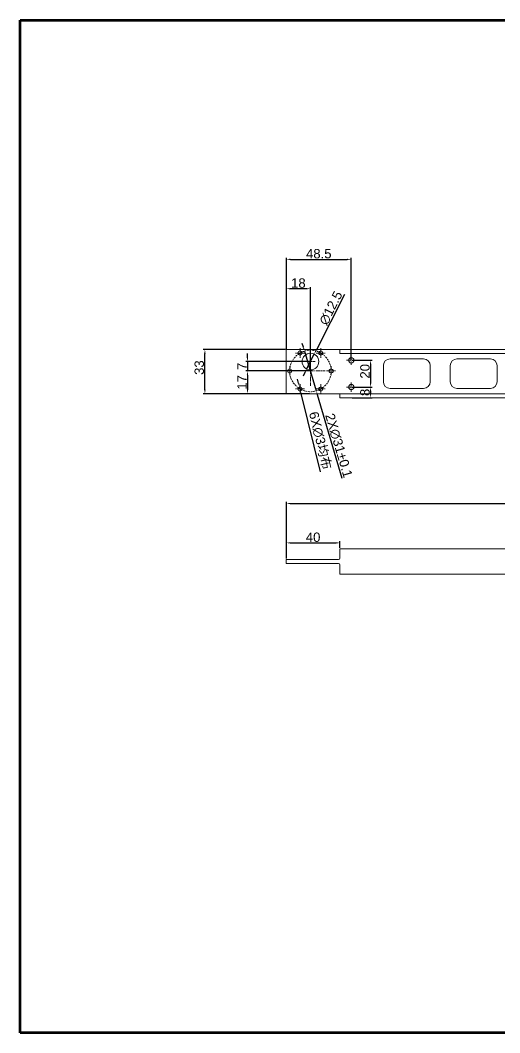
# Model space of a CAD drawing. Header units: millimetres. Extents: x 8228 to 14419, y 2533 to 3289.
# Drawn here: x 8228 to 8587, y 2533 to 3289 of the extents above; entities that cross this region are included whole.
import ezdxf

# ---------------------------------------------------------------- set-up
doc = ezdxf.new("R2010")
doc.units = ezdxf.units.MM
doc.linetypes.add('CENTER', pattern=[50.8, 31.75, -6.35, 6.35, -6.35])
doc.linetypes.add('DASHED', pattern=[19.05, 12.7, -6.35])
for name, color, linetype, lineweight in [('中心线', 1, 'CENTER', 5), ('标注', 3, 'Continuous', 5), ('线框', 7, 'Continuous', 60), ('虚线', 6, 'DASHED', 5)]:
    doc.layers.add(name, color=color, linetype=linetype, lineweight=lineweight)
doc.styles.get("Standard").update_dxf_attribs({"font": 'arial.ttf'})
doc.dimstyles.new('样式0-2', dxfattribs={"dimtxt": 2.5, "dimasz": 3, "dimexe": 1.25, "dimexo": 0.625, "dimtad": 1, "dimdsep": 46, "dimtxsty": 'Standard', "dimcen": 2.5, "dimazin": 0, "dimtfac": 1, "dimtmove": 0, "dimatfit": 3, "dimfxl": 1, "dimarcsym": 0})
doc.dimstyles.new('样式0-2$0', dxfattribs={"dimtxt": 2.5, "dimasz": 3, "dimexe": 1.25, "dimexo": 0.625, "dimtad": 1, "dimdsep": 46, "dimtxsty": 'Standard', "dimcen": 2.5, "dimazin": 0, "dimtfac": 1, "dimtmove": 0, "dimatfit": 3, "dimfxl": 1, "dimarcsym": 0})

# ---------------------------------------------------------------- blocks, each defined once
blk = doc.blocks.new('*D20')
at = {"layer": 'Defpoints', "color": 0, "ltscale": 0.1, "transparency": 16777216}
for p in [(8366.39, 3042.75), (8427.22, 3042.75), (8427.22, 3009.75)]:
    blk.add_point(p, dxfattribs=at)
at = {"layer": '标注', "color": 0, "lineweight": -2, "ltscale": 0.1, "transparency": 16777216}
for p, q in [((8426.59, 3042.75), (8365.14, 3042.75)), ((8366.39, 3012.75), (8366.39, 3039.75)), ((8426.59, 3009.75), (8365.14, 3009.75))]:
    blk.add_line(p, q, dxfattribs=at)
at = {"layer": '标注', "color": 0, "ltscale": 0.1, "transparency": 16777216}
for points in [[(8365.89, 3039.75), (8366.89, 3039.75), (8366.39, 3042.75)], [(8365.89, 3012.75), (8366.89, 3012.75), (8366.39, 3009.75)]]:
    blk.add_solid(points, dxfattribs=at)
at = {"layer": '标注', "color": 0, "ltscale": 0.1, "transparency": 16777216, "insert": (8362.19, 3029.28), "char_height": 7, "attachment_point": 5, "rotation": 90}
blk.add_mtext('33', dxfattribs=at)
blk = doc.blocks.new('*D21')
at = {"layer": 'Defpoints', "color": 0, "ltscale": 0.1, "transparency": 16777216}
for p in [(8445.22, 3026.75), (8398.15, 3009.75), (8445.22, 3009.75)]:
    blk.add_point(p, dxfattribs=at)
at = {"layer": '标注', "color": 0, "lineweight": -2, "ltscale": 0.1, "transparency": 16777216}
for p, q in [((8444.59, 3026.75), (8396.9, 3026.75)), ((8398.15, 3023.75), (8398.15, 3012.75)), ((8444.59, 3009.75), (8396.9, 3009.75))]:
    blk.add_line(p, q, dxfattribs=at)
at = {"layer": '标注', "color": 0, "ltscale": 0.1, "transparency": 16777216}
for points in [[(8397.65, 3023.75), (8398.65, 3023.75), (8398.15, 3026.75)], [(8397.65, 3012.75), (8398.65, 3012.75), (8398.15, 3009.75)]]:
    blk.add_solid(points, dxfattribs=at)
at = {"layer": '标注', "color": 0, "ltscale": 0.1, "transparency": 16777216, "insert": (8394.01, 3018.25), "char_height": 7, "attachment_point": 5, "rotation": 90}
blk.add_mtext('17', dxfattribs=at)
blk = doc.blocks.new('*D22')
at = {"layer": 'Defpoints', "color": 0, "ltscale": 0.1, "transparency": 16777216}
for p in [(8445.22, 3033.75), (8398.15, 3026.75), (8445.22, 3026.75)]:
    blk.add_point(p, dxfattribs=at)
at = {"layer": '标注', "color": 0, "lineweight": -2, "ltscale": 0.1, "transparency": 16777216}
for p, q in [((8398.15, 3036.75), (8398.15, 3039.75)), ((8444.59, 3033.75), (8396.9, 3033.75)), ((8398.15, 3033.75), (8398.15, 3026.75)), ((8444.59, 3026.75), (8396.9, 3026.75)), ((8398.15, 3023.75), (8398.15, 3020.75))]:
    blk.add_line(p, q, dxfattribs=at)
at = {"layer": '标注', "color": 0, "ltscale": 0.1, "transparency": 16777216}
for points in [[(8397.65, 3036.75), (8398.65, 3036.75), (8398.15, 3033.75)], [(8397.65, 3023.75), (8398.65, 3023.75), (8398.15, 3026.75)]]:
    blk.add_solid(points, dxfattribs=at)
at = {"layer": '标注', "color": 0, "ltscale": 0.1, "transparency": 16777216, "insert": (8394.03, 3030.25), "char_height": 7, "attachment_point": 5, "rotation": 90}
blk.add_mtext('7', dxfattribs=at)
blk = doc.blocks.new('*D23')
at = {"layer": 'Defpoints', "color": 0, "ltscale": 0.1, "transparency": 16777216}
for p in [(8427.22, 3088.17), (8427.22, 3042.75), (8445.22, 3026.75)]:
    blk.add_point(p, dxfattribs=at)
at = {"layer": '标注', "color": 0, "lineweight": -2, "ltscale": 0.1, "transparency": 16777216}
for p, q in [((8427.22, 3043.38), (8427.22, 3089.42)), ((8442.22, 3088.17), (8430.22, 3088.17)), ((8445.22, 3027.38), (8445.22, 3089.42))]:
    blk.add_line(p, q, dxfattribs=at)
at = {"layer": '标注', "color": 0, "ltscale": 0.1, "transparency": 16777216}
for points in [[(8430.22, 3088.67), (8430.22, 3087.67), (8427.22, 3088.17)], [(8442.22, 3088.67), (8442.22, 3087.67), (8445.22, 3088.17)]]:
    blk.add_solid(points, dxfattribs=at)
at = {"layer": '标注', "color": 0, "ltscale": 0.1, "transparency": 16777216, "insert": (8436.22, 3092.37), "char_height": 7, "attachment_point": 5}
blk.add_mtext('18', dxfattribs=at)
blk = doc.blocks.new('*D30')
at = {"layer": 'Defpoints', "color": 0, "ltscale": 0.1, "transparency": 16777216}
for p in [(8475.72, 3014.75), (8475.72, 3006.75), (8490.17, 3006.75)]:
    blk.add_point(p, dxfattribs=at)
at = {"layer": '标注', "color": 0, "lineweight": -2, "ltscale": 0.1, "transparency": 16777216}
for p, q in [((8476.34, 3014.75), (8491.42, 3014.75)), ((8490.17, 3011.75), (8490.17, 3009.75)), ((8476.34, 3006.75), (8491.42, 3006.75))]:
    blk.add_line(p, q, dxfattribs=at)
at = {"layer": '标注', "color": 0, "ltscale": 0.1, "transparency": 16777216}
for points in [[(8489.67, 3011.75), (8490.67, 3011.75), (8490.17, 3014.75)], [(8489.67, 3009.75), (8490.67, 3009.75), (8490.17, 3006.75)]]:
    blk.add_solid(points, dxfattribs=at)
at = {"layer": '标注', "color": 0, "ltscale": 0.1, "transparency": 16777216, "insert": (8485.97, 3010.75), "char_height": 7, "attachment_point": 5, "rotation": 90}
blk.add_mtext('8', dxfattribs=at)
blk = doc.blocks.new('*D31')
at = {"layer": 'Defpoints', "color": 0, "ltscale": 0.1, "transparency": 16777216}
for p in [(8475.72, 3110.11), (8427.22, 3042.75), (8475.72, 3034.75)]:
    blk.add_point(p, dxfattribs=at)
at = {"layer": '标注', "color": 0, "lineweight": -2, "ltscale": 0.1, "transparency": 16777216}
for p, q in [((8427.22, 3043.38), (8427.22, 3111.36)), ((8430.22, 3110.11), (8472.72, 3110.11)), ((8475.72, 3035.38), (8475.72, 3111.36))]:
    blk.add_line(p, q, dxfattribs=at)
at = {"layer": '标注', "color": 0, "ltscale": 0.1, "transparency": 16777216}
for points in [[(8430.22, 3110.61), (8430.22, 3109.61), (8427.22, 3110.11)], [(8472.72, 3110.61), (8472.72, 3109.61), (8475.72, 3110.11)]]:
    blk.add_solid(points, dxfattribs=at)
at = {"layer": '标注', "color": 0, "ltscale": 0.1, "transparency": 16777216, "insert": (8451.47, 3114.31), "char_height": 7, "attachment_point": 5}
blk.add_mtext('48.5', dxfattribs=at)
blk = doc.blocks.new('*D32')
at = {"layer": 'Defpoints', "color": 0, "ltscale": 0.1, "transparency": 16777216}
for p in [(8475.72, 3034.75), (8475.72, 3014.75), (8490.17, 3014.75)]:
    blk.add_point(p, dxfattribs=at)
at = {"layer": '标注', "color": 0, "lineweight": -2, "ltscale": 0.1, "transparency": 16777216}
for p, q in [((8476.34, 3034.75), (8491.42, 3034.75)), ((8490.17, 3031.75), (8490.17, 3017.75)), ((8476.34, 3014.75), (8491.42, 3014.75))]:
    blk.add_line(p, q, dxfattribs=at)
at = {"layer": '标注', "color": 0, "ltscale": 0.1, "transparency": 16777216}
for points in [[(8489.67, 3031.75), (8490.67, 3031.75), (8490.17, 3034.75)], [(8489.67, 3017.75), (8490.67, 3017.75), (8490.17, 3014.75)]]:
    blk.add_solid(points, dxfattribs=at)
at = {"layer": '标注', "color": 0, "ltscale": 0.1, "transparency": 16777216, "insert": (8485.97, 3026.53), "char_height": 7, "attachment_point": 5, "rotation": 90}
blk.add_mtext('20', dxfattribs=at)
blk = doc.blocks.new('*U33')
at = {"layer": '中心线', "ltscale": 0.02}
for p, q in [((-3.42, 0), (3.42, 0)), ((0, 3.5), (0, -3.5))]:
    blk.add_line(p, q, dxfattribs=at)
blk = doc.blocks.new('*U34')
at = {"layer": '虚线', "color": 0, "linetype": 'ByBlock', "lineweight": -2, "transparency": 16777216}
for p in [(17104.68, 6041.51), (17120.18, 6041.51), (17096.93, 6028.09), (17127.93, 6028.09), (17104.68, 6014.66), (17120.18, 6014.66)]:
    blk.add_blockref('*U33', p, dxfattribs=at)
blk = doc.blocks.new('*D37')
at = {"layer": 'Defpoints', "color": 0, "ltscale": 0.1, "transparency": 16777216}
for p in [(8467.22, 2898.4), (8467.22, 2894.05), (8427.22, 2886.05)]:
    blk.add_point(p, dxfattribs=at)
at = {"layer": '标注', "color": 0, "lineweight": -2, "ltscale": 0.1, "transparency": 16777216}
for p, q in [((8427.22, 2886.67), (8427.22, 2899.65)), ((8430.22, 2898.4), (8464.22, 2898.4)), ((8467.22, 2894.67), (8467.22, 2899.65))]:
    blk.add_line(p, q, dxfattribs=at)
at = {"layer": '标注', "color": 0, "ltscale": 0.1, "transparency": 16777216}
for points in [[(8430.22, 2898.9), (8430.22, 2897.9), (8427.22, 2898.4)], [(8464.22, 2898.9), (8464.22, 2897.9), (8467.22, 2898.4)]]:
    blk.add_solid(points, dxfattribs=at)
at = {"layer": '标注', "color": 0, "ltscale": 0.1, "transparency": 16777216, "insert": (8447.22, 2902.6), "char_height": 7, "attachment_point": 5}
blk.add_mtext('40', dxfattribs=at)
blk = doc.blocks.new('*D42')
at = {"layer": 'Defpoints', "color": 0, "ltscale": 0.1, "transparency": 16777216}
for p in [(8448.04, 3039.33), (8442.39, 3028.18)]:
    blk.add_point(p, dxfattribs=at)
at = {"layer": '标注', "color": 0, "lineweight": -2, "ltscale": 0.1, "transparency": 16777216}
for p, q in [((8470.57, 3083.84), (8449.39, 3042.01)), ((8442.39, 3028.18), (8448.04, 3039.33)), ((8441.04, 3025.5), (8439.68, 3022.83))]:
    blk.add_line(p, q, dxfattribs=at)
at = {"layer": '标注', "color": 0, "ltscale": 0.1, "transparency": 16777216}
for points in [[(8448.95, 3042.23), (8449.84, 3041.78), (8448.04, 3039.33)], [(8440.59, 3025.73), (8441.48, 3025.28), (8442.39, 3028.18)]]:
    blk.add_solid(points, dxfattribs=at)
at = {"layer": '标注', "color": 0, "ltscale": 0.1, "transparency": 16777216, "insert": (8460.53, 3073.73), "char_height": 7, "attachment_point": 5, "rotation": 63.14603}
blk.add_mtext('∅12.5', dxfattribs=at)
blk = doc.blocks.new('*D43')
at = {"layer": 'Defpoints', "color": 0, "ltscale": 0.1, "transparency": 16777216}
for p in [(8437.11, 3014.79), (8437.82, 3011.87)]:
    blk.add_point(p, dxfattribs=at)
at = {"layer": '标注', "color": 0, "lineweight": -2, "ltscale": 0.1, "transparency": 16777216}
for p, q in [((8436.39, 3017.7), (8435.67, 3020.61)), ((8437.11, 3014.79), (8437.82, 3011.87)), ((8452.69, 2951.51), (8438.54, 3008.96))]:
    blk.add_line(p, q, dxfattribs=at)
at = {"layer": '标注', "color": 0, "ltscale": 0.1, "transparency": 16777216}
for points in [[(8436.87, 3017.82), (8435.9, 3017.58), (8437.11, 3014.79)], [(8439.03, 3009.08), (8438.06, 3008.84), (8437.82, 3011.87)]]:
    blk.add_solid(points, dxfattribs=at)
at = {"layer": '标注', "color": 0, "ltscale": 0.1, "transparency": 16777216, "insert": (8452.33, 2974.75), "char_height": 7, "attachment_point": 5, "rotation": 283.8321}
blk.add_mtext('6X∅3{\\fSimSun|b0|i0|c134|p2;均布}', dxfattribs=at)
blk = doc.blocks.new('*D118')
at = {"layer": 'Defpoints', "color": 0, "ltscale": 0.1, "transparency": 16777216}
for p in [(8912.22, 2927.78), (8427.22, 2886.05), (8912.22, 2886.05)]:
    blk.add_point(p, dxfattribs=at)
at = {"layer": '标注', "color": 0, "lineweight": -2, "ltscale": 0.1, "transparency": 16777216}
for p, q in [((8427.22, 2886.67), (8427.22, 2929.03)), ((8430.22, 2927.78), (8909.22, 2927.78)), ((8912.22, 2886.67), (8912.22, 2929.03))]:
    blk.add_line(p, q, dxfattribs=at)
at = {"layer": '标注', "color": 0, "ltscale": 0.1, "transparency": 16777216}
for points in [[(8430.22, 2928.28), (8430.22, 2927.28), (8427.22, 2927.78)], [(8909.22, 2928.28), (8909.22, 2927.28), (8912.22, 2927.78)]]:
    blk.add_solid(points, dxfattribs=at)
at = {"layer": '标注', "color": 0, "ltscale": 0.1, "transparency": 16777216, "insert": (8669.72, 2931.98), "char_height": 7, "attachment_point": 5}
blk.add_mtext('485', dxfattribs=at)
blk = doc.blocks.new('*D163')
at = {"layer": 'Defpoints', "color": 0, "ltscale": 0.1, "transparency": 16777216}
for p in [(8440.81, 3041.61), (8449.63, 3011.9)]:
    blk.add_point(p, dxfattribs=at)
at = {"layer": '标注', "color": 0, "lineweight": -2, "ltscale": 0.1, "transparency": 16777216}
for p, q in [((8439.95, 3044.49), (8439.1, 3047.37)), ((8440.81, 3041.61), (8449.63, 3011.9)), ((8469.03, 2946.51), (8450.48, 3009.02))]:
    blk.add_line(p, q, dxfattribs=at)
at = {"layer": '标注', "color": 0, "ltscale": 0.1, "transparency": 16777216}
for points in [[(8440.43, 3044.63), (8439.47, 3044.35), (8440.81, 3041.61)], [(8450.96, 3009.16), (8450, 3008.88), (8449.63, 3011.9)]]:
    blk.add_solid(points, dxfattribs=at)
at = {"layer": '标注', "color": 0, "ltscale": 0.1, "transparency": 16777216, "insert": (8466.33, 2971.05), "char_height": 7, "attachment_point": 5, "rotation": 286.53087}
blk.add_mtext('2X∅31%%P0.1', dxfattribs=at)

msp = doc.modelspace()

# ---------------------------------------------------------------- linework, layer by layer
at = {"linetype": 'Continuous', "lineweight": 15, "ltscale": 0.1}
for p, q in [((8427.21531833, 3009.7543437), (8427.21531833, 3042.7543437)), ((8427.21531833, 3042.7543437), (8466.21531833, 3042.7543437)), ((8466.21531833, 3042.7543437), (8467.21531833, 3042.7543437)), ((8867.21531833, 3042.7543437), (8467.21531833, 3042.7543437)), ((8467.21531833, 3042.7543437), (8467.21531833, 3039.7543437)), ((8867.21531833, 3039.7543437), (8467.21531833, 3039.7543437)), ((8529.71531833, 3035.7543437), (8504.71531833, 3035.7543437)), ((8579.71531833, 3035.7543437), (8554.71531833, 3035.7543437)), ((8499.71531833, 3030.7543437), (8499.71531833, 3018.7543437)), ((8534.71531833, 3018.7543437), (8534.71531833, 3030.7543437)), ((8549.71531833, 3030.7543437), (8549.71531833, 3018.7543437)), ((8584.71531833, 3018.7543437), (8584.71531833, 3030.7543437)), ((8427.21531833, 3009.7543437), (8467.21531833, 3009.7543437)), ((8867.21531833, 3009.7543437), (8467.21531833, 3009.7543437)), ((8467.21531833, 3009.7543437), (8467.21531833, 3006.7543437)), ((8504.71531833, 3013.7543437), (8529.71531833, 3013.7543437)), ((8554.71531833, 3013.7543437), (8579.71531833, 3013.7543437)), ((8867.21531833, 3006.7543437), (8467.21531833, 3006.7543437)), ((8867.21531833, 2894.04692323), (8467.21531833, 2894.04692323)), ((8467.21531833, 2894.04692323), (8467.21531833, 2887.04692323)), ((8427.21531833, 2883.04692323), (8427.21531833, 2886.04692323)), ((8427.21531833, 2886.04692323), (8466.21531833, 2886.04692323)), ((8427.21531833, 2883.04692323), (8466.21531833, 2883.04692323)), ((8467.21531833, 2882.04692323), (8467.21531833, 2875.04692323)), ((8867.21531833, 2875.04692323), (8467.21531833, 2875.04692323))]:
    msp.add_line(p, q, dxfattribs=at)
for centre, radius in [((8437.46531833, 3040.17773746), 1.5), ((8445.21531833, 3033.7543437), 6.25), ((8452.96531833, 3040.17773746), 1.5), ((8475.71531833, 3034.7543437), 2), ((8429.71531833, 3026.7543437), 1.5), ((8460.71531833, 3026.7543437), 1.5), ((8475.71531833, 3014.7543437), 2), ((8437.46531833, 3013.33094994), 1.5), ((8452.96531833, 3013.33094994), 1.5)]:
    msp.add_circle(centre, radius, dxfattribs=at)
for centre, radius, start, end in [((8504.71531833, 3030.7543437), 5, 90, 180), ((8529.71531833, 3030.7543437), 5, 0, 90), ((8554.71531833, 3030.7543437), 5, 90, 180), ((8579.71531833, 3030.7543437), 5, 0, 90), ((8504.71531833, 3018.7543437), 5, 180, 270), ((8529.71531833, 3018.7543437), 5, 270, 0), ((8554.71531833, 3018.7543437), 5, 180, 270), ((8579.71531833, 3018.7543437), 5, 270, 0), ((8466.21531833, 2887.04692323), 1, 270, 0), ((8466.21531833, 2882.04692323), 1, 0, 90)]:
    msp.add_arc(centre, radius, start, end, dxfattribs=at)
at = {"layer": '中心线', "ltscale": 0.1}
for p, q in [((8441.79252117, 3033.7543437), (8448.63813514, 3033.7543437)), ((8445.21531833, 3037.93050153), (8445.21531833, 3015.57818587)), ((8445.21532815, 3037.25164523), (8445.21532815, 3030.25704216)), ((8472.29251134, 3034.7543437), (8479.13812532, 3034.7543437)), ((8475.71531833, 3038.25164523), (8475.71531833, 3031.25704216)), ((8434.27721913, 3026.7543437), (8456.15341752, 3026.7543437)), ((8475.71531833, 3018.25164523), (8475.71531833, 3011.25704216)), ((8472.29251134, 3014.7543437), (8479.13812532, 3014.7543437))]:
    msp.add_line(p, q, dxfattribs=at)
at = {"layer": '线框', "ltscale": 0.1}
for p, q in [((8228.39087534, 3288.63645796), (9297.59087534, 3288.63645796)), ((8228.39087534, 2532.63645796), (8228.39087534, 3288.63645796)), ((9297.59087534, 2532.63645796), (8228.39087534, 2532.63645796))]:
    msp.add_line(p, q, dxfattribs=at)
at = {"layer": '虚线', "ltscale": 0.1}
msp.add_circle((8445.21531833, 3026.7543437), 15.5, dxfattribs=at)

# ---------------------------------------------------------------- block references
msp.add_blockref('*U34', (-8667.21531833, -3001.33083075), dxfattribs=at)

# ---------------------------------------------------------------- dimensions: what is measured, and where the dimension line sits
at = {"layer": '标注', "ltscale": 0.1}
for base, p1, p2, override, picture, middle in [((8475.71531833, 3110.11437183), (8427.21531833, 3042.7543437), (8475.71531833, 3034.7543437), {"dimtxt": 7}, '*D31', (8451.46531833, 3110.11437183)), ((8427.21531833, 3088.16916936), (8445.21531833, 3026.7543437), (8427.21531833, 3042.7543437), {"dimtxt": 7, "dimdec": 7}, '*D23', (8436.21531833, 3088.16916936)), ((8912.21531833, 2927.7793998), (8427.21531833, 2886.04692323), (8912.21531833, 2886.04692323), {"dimtxt": 7}, '*D118', (8669.71531833, 2927.7793998)), ((8467.21531833, 2898.40075364), (8427.21531833, 2886.04692323), (8467.21531833, 2894.04692323), {"dimtxt": 7}, '*D37', (8447.21531833, 2898.40075364))]:
    dim = msp.add_linear_dim(base=base, p1=p1, p2=p2, dimstyle='样式0-2$0', override=override, dxfattribs=at)
    dim.commit()
    dim.dimension.update_dxf_attribs({"geometry": picture, "text_midpoint": middle, "dimtype": 160})
dim = msp.add_diameter_dim_2p(p1=(8442.39208014, 3028.17833921), p2=(8448.03855652, 3039.33034819), dimstyle='样式0-2', override={"dimtxt": 7, "dimdec": 7}, dxfattribs=at)
dim.commit()
dim.dimension.update_dxf_attribs({"geometry": '*D42', "text_midpoint": (8464.45119272, 3071.74593869), "dimtype": 163})
for p1, p2, text, override, picture, middle in [((8440.80507393, 3041.61367559), (8449.62556273, 3011.8950118), '2X<>%%P0.1', {"dimtxt": 7, "dimdec": 7, "dimpost": ''}, '*D163', (8462.12022357, 2969.7970473)), ((8437.10670205, 3014.78745066), (8437.82393461, 3011.87444921), '6X<>{\\fSimSun|b0|i0|c134|p2;均布}', {"dimtxt": 7, "dimdec": 7}, '*D43', (8447.27118951, 2973.50493179))]:
    dim = msp.add_diameter_dim_2p(p1=p1, p2=p2, text=text, dimstyle='样式0-2', override=override, dxfattribs=at)
    dim.commit()
    dim.dimension.update_dxf_attribs({"geometry": picture, "text_midpoint": middle, "dimtype": 163})
for base, p1, p2, picture, middle in [((8366.39246869, 3042.7543437), (8427.21531833, 3009.7543437), (8427.21531833, 3042.7543437), '*D20', (8366.39246869, 3029.28028852)), ((8398.15290491, 3026.7543437), (8445.21531833, 3033.7543437), (8445.21531833, 3026.7543437), '*D22', (8398.15290491, 3030.2543437)), ((8490.16737818, 3014.7543437), (8475.71531833, 3034.7543437), (8475.71531833, 3014.7543437), '*D32', (8490.16737818, 3026.52794617)), ((8398.15290491, 3009.7543437), (8445.21531833, 3026.7543437), (8445.21531833, 3009.7543437), '*D21', (8398.15290491, 3018.2543437))]:
    dim = msp.add_linear_dim(base=base, p1=p1, p2=p2, angle=90, dimstyle='样式0-2$0', override={"dimtxt": 7, "dimdec": 7}, dxfattribs=at)
    dim.commit()
    dim.dimension.update_dxf_attribs({"geometry": picture, "text_midpoint": middle, "dimtype": 160})
dim = msp.add_linear_dim(base=(8490.16737818, 3006.7543437), p1=(8475.71531833, 3014.7543437), p2=(8475.71531833, 3006.7543437), angle=90, dimstyle='样式0-2$0', override={"dimtxt": 7, "dimdec": 7}, dxfattribs=at)
dim.commit()
dim.dimension.update_dxf_attribs({"geometry": '*D30', "text_midpoint": (8485.96836726, 3010.7543437)})

doc.saveas('drawing.dxf')
